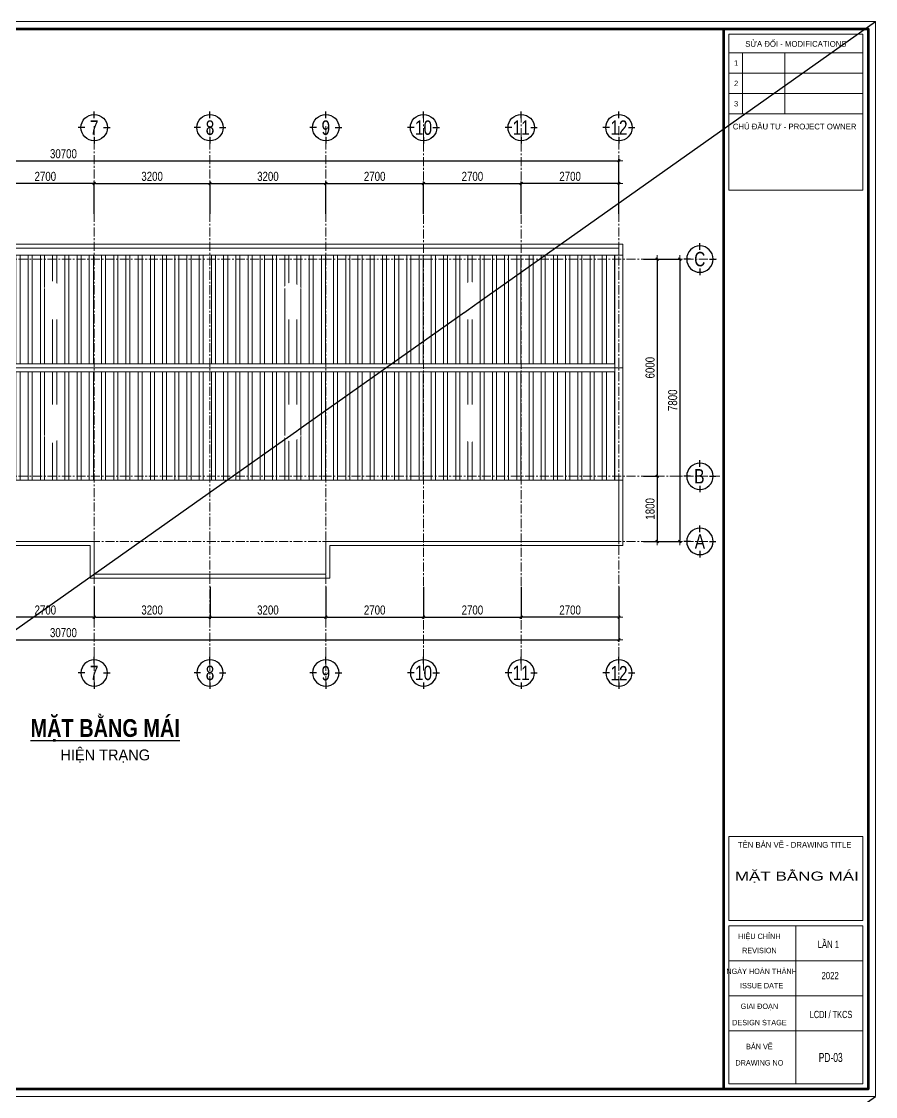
# Model space of a CAD drawing. Header units: millimetres. Extents: x 5243337 to 5938936, y 490824 to 785930.
# Drawn here: x 5322552 to 5346149, y 587548 to 617248 of the extents above; entities that cross this region are included whole.
import ezdxf
from ezdxf.enums import TextEntityAlignment as Align

# ---------------------------------------------------------------- set-up
doc = ezdxf.new("R2010")
doc.units = ezdxf.units.MM
doc.header["$MEASUREMENT"] = 0
doc.header["$PDMODE"] = 32
doc.linetypes.add('CENTER', pattern=[2, 1.25, -0.25, 0.25, -0.25])
doc.layers.get('0').update_dxf_attribs({"lineweight": 0})
doc.layers.get('Defpoints').update_dxf_attribs({"lineweight": 0})
for name, color, linetype, lineweight in [('08. Net Text', 3, 'Continuous', 13), ('dim', 144, 'Continuous', 13), ('hatch1', 136, 'Continuous', 9), ('Khungten_LCDI', 7, 'Continuous', 25), ('LC Dim', 8, 'Continuous', 18), ('LC Hatch', 252, 'Continuous', 9), ('LC ISO', 153, 'Continuous', 13), ('LC Net thay', 7, 'Continuous', 25), ('LC Text1', 3, 'Continuous', 20), ('LC Text2', 7, 'Continuous', 25), ('thay1', 63, 'Continuous', 18), ('truc', 76, 'CENTER', 9)]:
    doc.layers.add(name, color=color, linetype=linetype, lineweight=lineweight)
doc.layers.add('KCS_Plotter', color=11, linetype='Continuous', plot=False)
doc.styles.add('EG 1', font='VHAVANB.TTF')
doc.styles.add('HOATBIF', font='hoatbif.shx', dxfattribs={"width": 0.8})
doc.styles.add('Khungten', font='VHAVAN.TTF', dxfattribs={"width": 0.9, "height": 5000})
doc.styles.add('LC 1', font='VHAVANB.TTF')
doc.styles.add('LC3', font='VHARIALB.TTF', dxfattribs={"width": 0.8})
doc.styles.add('Tahoma', font='tahoma.ttf')
doc.styles.add('Text Khung Ten', font='VHAVAN.TTF')
doc.styles.add('Title', font='VHBLACK.TTF')
doc.dimstyles.new('1-100', dxfattribs={"dimscale": 100, "dimtxt": 2.5, "dimasz": 0.35, "dimexe": 0.5, "dimexo": 0, "dimgap": 0.8, "dimtad": 1, "dimdec": 0, "dimzin": 0, "dimdsep": 46, "dimtxsty": 'HOATBIF', "dimblk1": 'DOT', "dimblk2": 'DOT', "dimsah": 1, "dimcen": -1, "dimdle": 1, "dimclrd": 256, "dimclre": 256, "dimclrt": 4, "dimadec": 3, "dimazin": 2, "dimtfac": 0.333333, "dimtdec": 0, "dimtix": 1, "dimtmove": 2, "dimatfit": 3, "dimldrblk": 'DOT', "dimfxl": 1, "dimtvp": 0.833333, "dimtolj": 1, "dimtzin": 0, "dimarcsym": 0})
pattern_1 = [(90, (-197412.5, 46545.37), (-337.5, 0), []), (90, (-197300, 46657.87), (-337.5, 0), [])]

# ---------------------------------------------------------------- blocks, each defined once
blk = doc.blocks.new('TIEUDE1')
at = {"layer": 'LC Text2', "color": 7, "style": 'LC 1'}
blk.add_attdef('TIªU§Ò', text='', height=5, dxfattribs=at).set_placement((0, 0), align=Align.BOTTOM_CENTER)
blk.add_attdef('TL', text='', height=3, dxfattribs=at).set_placement((0, -2), align=Align.TOP_CENTER)
blk = doc.blocks.new('DOT')
at = {"layer": 'dim'}
for p, q in [((-3, 0), (3, 0)), ((-1, -1), (1, 1))]:
    blk.add_line(p, q, dxfattribs=at)
blk.add_lwpolyline([(0.5, 1), (-1, -0.5), (-0.5, -1), (1, 0.5)], close=True, dxfattribs=at)
blk = doc.blocks.new('*D162')
at = {"layer": 'Defpoints', "color": 0, "ltscale": 500, "transparency": 16777216}
for p in [(5327761, 612773), (5324561, 611937), (5327761, 611937)]:
    blk.add_point(p, dxfattribs=at)
at = {"layer": 'LC Dim', "lineweight": -2, "ltscale": 500, "transparency": 16777216}
for p, q in [((5324561, 611937), (5324561, 612823)), ((5324596, 612773), (5327726, 612773)), ((5327761, 611937), (5327761, 612823))]:
    blk.add_line(p, q, dxfattribs=at)
at = {"layer": 'LC Dim', "lineweight": -2, "ltscale": 500, "transparency": 16777216, "xscale": 35, "yscale": 35, "zscale": 35, "rotation": 180}
blk.add_blockref('DOT', (5324561, 612773), dxfattribs=at)
at = {"layer": 'LC Dim', "lineweight": -2, "ltscale": 500, "transparency": 16777216, "xscale": 35, "yscale": 35, "zscale": 35}
blk.add_blockref('DOT', (5327761, 612773), dxfattribs=at)
at = {"layer": 'LC Dim', "color": 4, "ltscale": 500, "transparency": 16777216, "insert": (5326161, 612968), "char_height": 250, "attachment_point": 5, "style": 'HOATBIF'}
blk.add_mtext('\\A1;3200', dxfattribs=at)
blk = doc.blocks.new('_Dot')
at = {"color": 0, "linetype": 'ByBlock', "lineweight": -2}
blk.add_line((-0.5, 0), (-1, 0), dxfattribs=at)
at = {"color": 0, "linetype": 'ByBlock', "const_width": 0.5}
blk.add_lwpolyline([(-0.25, 0, 1), (0.25, 0, 1)], format="xyb", close=True, dxfattribs=at)
blk = doc.blocks.new('*D163')
at = {"layer": 'Defpoints', "color": 0, "ltscale": 500, "transparency": 16777216}
for p in [(5330961, 612773), (5327761, 611937), (5330961, 611937)]:
    blk.add_point(p, dxfattribs=at)
at = {"layer": 'LC Dim', "lineweight": -2, "ltscale": 500, "transparency": 16777216}
for p, q in [((5327761, 611937), (5327761, 612823)), ((5327796, 612773), (5330926, 612773)), ((5330961, 611937), (5330961, 612823))]:
    blk.add_line(p, q, dxfattribs=at)
at = {"layer": 'LC Dim', "lineweight": -2, "ltscale": 500, "transparency": 16777216, "xscale": 35, "yscale": 35, "zscale": 35, "rotation": 180}
blk.add_blockref('DOT', (5327761, 612773), dxfattribs=at)
at = {"layer": 'LC Dim', "lineweight": -2, "ltscale": 500, "transparency": 16777216, "xscale": 35, "yscale": 35, "zscale": 35}
blk.add_blockref('DOT', (5330961, 612773), dxfattribs=at)
at = {"layer": 'LC Dim', "color": 4, "ltscale": 500, "transparency": 16777216, "insert": (5329361, 612968), "char_height": 250, "attachment_point": 5, "style": 'HOATBIF'}
blk.add_mtext('\\A1;3200', dxfattribs=at)
blk = doc.blocks.new('*D166')
at = {"layer": 'Defpoints', "color": 0, "ltscale": 500, "transparency": 16777216}
for p in [(5321861, 612773), (5321861, 611937), (5324561, 611937)]:
    blk.add_point(p, dxfattribs=at)
at = {"layer": 'LC Dim', "lineweight": -2, "ltscale": 500, "transparency": 16777216}
for p, q in [((5321861, 611937), (5321861, 612823)), ((5324526, 612773), (5321896, 612773)), ((5324561, 611937), (5324561, 612823))]:
    blk.add_line(p, q, dxfattribs=at)
at = {"layer": 'LC Dim', "lineweight": -2, "ltscale": 500, "transparency": 16777216, "xscale": 35, "yscale": 35, "zscale": 35, "rotation": 180}
blk.add_blockref('DOT', (5321861, 612773), dxfattribs=at)
at = {"layer": 'LC Dim', "lineweight": -2, "ltscale": 500, "transparency": 16777216, "xscale": 35, "yscale": 35, "zscale": 35}
blk.add_blockref('DOT', (5324561, 612773), dxfattribs=at)
at = {"layer": 'LC Dim', "color": 4, "ltscale": 500, "transparency": 16777216, "insert": (5323211, 612968), "char_height": 250, "attachment_point": 5, "style": 'HOATBIF'}
blk.add_mtext('\\A1;2700', dxfattribs=at)
blk = doc.blocks.new('*D168')
at = {"layer": 'Defpoints', "color": 0, "ltscale": 500, "transparency": 16777216}
for p in [(5333661, 612773), (5330961, 611937), (5333661, 611937)]:
    blk.add_point(p, dxfattribs=at)
at = {"layer": 'LC Dim', "lineweight": -2, "ltscale": 500, "transparency": 16777216}
for p, q in [((5330961, 611937), (5330961, 612823)), ((5330996, 612773), (5333626, 612773)), ((5333661, 611937), (5333661, 612823))]:
    blk.add_line(p, q, dxfattribs=at)
at = {"layer": 'LC Dim', "lineweight": -2, "ltscale": 500, "transparency": 16777216, "xscale": 35, "yscale": 35, "zscale": 35, "rotation": 180}
blk.add_blockref('DOT', (5330961, 612773), dxfattribs=at)
at = {"layer": 'LC Dim', "lineweight": -2, "ltscale": 500, "transparency": 16777216, "xscale": 35, "yscale": 35, "zscale": 35}
blk.add_blockref('DOT', (5333661, 612773), dxfattribs=at)
at = {"layer": 'LC Dim', "color": 4, "ltscale": 500, "transparency": 16777216, "insert": (5332311, 612968), "char_height": 250, "attachment_point": 5, "style": 'HOATBIF'}
blk.add_mtext('\\A1;2700', dxfattribs=at)
blk = doc.blocks.new('*D169')
at = {"layer": 'Defpoints', "color": 0, "ltscale": 500, "transparency": 16777216}
for p in [(5336361, 612773), (5336361, 611937), (5339061, 611937)]:
    blk.add_point(p, dxfattribs=at)
at = {"layer": 'LC Dim', "lineweight": -2, "ltscale": 500, "transparency": 16777216}
for p, q in [((5336361, 611937), (5336361, 612823)), ((5339026, 612773), (5336396, 612773)), ((5339061, 611937), (5339061, 612823))]:
    blk.add_line(p, q, dxfattribs=at)
at = {"layer": 'LC Dim', "lineweight": -2, "ltscale": 500, "transparency": 16777216, "xscale": 35, "yscale": 35, "zscale": 35, "rotation": 180}
blk.add_blockref('DOT', (5336361, 612773), dxfattribs=at)
at = {"layer": 'LC Dim', "lineweight": -2, "ltscale": 500, "transparency": 16777216, "xscale": 35, "yscale": 35, "zscale": 35}
blk.add_blockref('DOT', (5339061, 612773), dxfattribs=at)
at = {"layer": 'LC Dim', "color": 4, "ltscale": 500, "transparency": 16777216, "insert": (5337711, 612968), "char_height": 250, "attachment_point": 5, "style": 'HOATBIF'}
blk.add_mtext('\\A1;2700', dxfattribs=at)
blk = doc.blocks.new('*D170')
at = {"layer": 'Defpoints', "color": 0, "ltscale": 500, "transparency": 16777216}
for p in [(5336361, 612773), (5333661, 611937), (5336361, 611937)]:
    blk.add_point(p, dxfattribs=at)
at = {"layer": 'LC Dim', "lineweight": -2, "ltscale": 500, "transparency": 16777216}
for p, q in [((5333661, 611937), (5333661, 612823)), ((5333696, 612773), (5336326, 612773)), ((5336361, 611937), (5336361, 612823))]:
    blk.add_line(p, q, dxfattribs=at)
at = {"layer": 'LC Dim', "lineweight": -2, "ltscale": 500, "transparency": 16777216, "xscale": 35, "yscale": 35, "zscale": 35, "rotation": 180}
blk.add_blockref('DOT', (5333661, 612773), dxfattribs=at)
at = {"layer": 'LC Dim', "lineweight": -2, "ltscale": 500, "transparency": 16777216, "xscale": 35, "yscale": 35, "zscale": 35}
blk.add_blockref('DOT', (5336361, 612773), dxfattribs=at)
at = {"layer": 'LC Dim', "color": 4, "ltscale": 500, "transparency": 16777216, "insert": (5335011, 612968), "char_height": 250, "attachment_point": 5, "style": 'HOATBIF'}
blk.add_mtext('\\A1;2700', dxfattribs=at)
blk = doc.blocks.new('KyHieu TrucDinhVi')
at = {"color": 7, "lineweight": 30}
for p, q in [((0, 2.36), (0, 4)), ((-2.36, 0), (-4, 0)), ((2.36, 0), (4, 0)), ((0, -2.36), (0, -4))]:
    blk.add_line(p, q, dxfattribs=at)
blk.add_circle((0, 0), 3.3, dxfattribs=at)
at = {"ltscale": 20, "style": 'Tahoma'}
blk.add_attdef('AA', text='', height=3, dxfattribs=at).set_placement((0, 0), align=Align.MIDDLE_CENTER)
blk = doc.blocks.new('*D173')
at = {"layer": 'Defpoints', "color": 0, "ltscale": 500, "transparency": 16777216}
for p in [(5339061, 613398), (5308361, 611937), (5339061, 611937)]:
    blk.add_point(p, dxfattribs=at)
at = {"layer": 'LC Dim', "lineweight": -2, "ltscale": 500, "transparency": 16777216}
for p, q in [((5308361, 611937), (5308361, 613448)), ((5308396, 613398), (5339026, 613398)), ((5339061, 611937), (5339061, 613448))]:
    blk.add_line(p, q, dxfattribs=at)
at = {"layer": 'LC Dim', "lineweight": -2, "ltscale": 500, "transparency": 16777216, "xscale": 35, "yscale": 35, "zscale": 35, "rotation": 180}
blk.add_blockref('DOT', (5308361, 613398), dxfattribs=at)
at = {"layer": 'LC Dim', "lineweight": -2, "ltscale": 500, "transparency": 16777216, "xscale": 35, "yscale": 35, "zscale": 35}
blk.add_blockref('DOT', (5339061, 613398), dxfattribs=at)
at = {"layer": 'LC Dim', "color": 4, "ltscale": 500, "transparency": 16777216, "insert": (5323711, 613593), "char_height": 250, "attachment_point": 5, "style": 'HOATBIF'}
blk.add_mtext('\\A1;30700', dxfattribs=at)
blk = doc.blocks.new('*D175')
at = {"layer": 'Defpoints', "color": 0, "ltscale": 500, "transparency": 16777216}
for p in [(5339738, 610683), (5339738, 604683), (5340116, 604683)]:
    blk.add_point(p, dxfattribs=at)
at = {"layer": 'LC Dim', "lineweight": -2, "ltscale": 500, "transparency": 16777216}
for p, q in [((5339738, 610683), (5340166, 610683)), ((5340116, 610648), (5340116, 604718)), ((5339738, 604683), (5340166, 604683))]:
    blk.add_line(p, q, dxfattribs=at)
at = {"layer": 'LC Dim', "lineweight": -2, "ltscale": 500, "transparency": 16777216, "xscale": 35, "yscale": 35, "zscale": 35}
for p, rotation in [((5340116, 610683), 90), ((5340116, 604683), 270)]:
    blk.add_blockref('DOT', p, dxfattribs=dict(at, rotation=rotation))
at = {"layer": 'LC Dim', "color": 4, "ltscale": 500, "transparency": 16777216, "insert": (5339921, 607683), "char_height": 250, "attachment_point": 5, "rotation": 90, "style": 'HOATBIF'}
blk.add_mtext('\\A1;6000', dxfattribs=at)
blk = doc.blocks.new('*D176')
at = {"layer": 'Defpoints', "color": 0, "transparency": 16777216}
for p in [(5339738, 604683), (5339738, 602883), (5340116, 602883)]:
    blk.add_point(p, dxfattribs=at)
at = {"layer": 'LC Dim', "lineweight": -2, "transparency": 16777216}
for p, q in [((5339738, 604683), (5340166, 604683)), ((5340116, 604648), (5340116, 602918)), ((5339738, 602883), (5340166, 602883))]:
    blk.add_line(p, q, dxfattribs=at)
at = {"layer": 'LC Dim', "lineweight": -2, "transparency": 16777216, "xscale": 35, "yscale": 35, "zscale": 35}
for p, rotation in [((5340116, 604683), 90), ((5340116, 602883), 270)]:
    blk.add_blockref('DOT', p, dxfattribs=dict(at, rotation=rotation))
at = {"layer": 'LC Dim', "color": 4, "transparency": 16777216, "insert": (5339921, 603783), "char_height": 250, "attachment_point": 5, "rotation": 90, "style": 'HOATBIF'}
blk.add_mtext('\\A1;1800', dxfattribs=at)
blk = doc.blocks.new('*D177')
at = {"layer": 'Defpoints', "color": 0, "ltscale": 500, "transparency": 16777216}
for p in [(5339738, 610683), (5339738, 602883), (5340741, 602883)]:
    blk.add_point(p, dxfattribs=at)
at = {"layer": 'LC Dim', "lineweight": -2, "ltscale": 500, "transparency": 16777216}
for p, q in [((5339738, 610683), (5340791, 610683)), ((5340741, 610648), (5340741, 602918)), ((5339738, 602883), (5340791, 602883))]:
    blk.add_line(p, q, dxfattribs=at)
at = {"layer": 'LC Dim', "lineweight": -2, "ltscale": 500, "transparency": 16777216, "xscale": 35, "yscale": 35, "zscale": 35}
for p, rotation in [((5340741, 610683), 90), ((5340741, 602883), 270)]:
    blk.add_blockref('DOT', p, dxfattribs=dict(at, rotation=rotation))
at = {"layer": 'LC Dim', "color": 4, "ltscale": 500, "transparency": 16777216, "insert": (5340546, 606783), "char_height": 250, "attachment_point": 5, "rotation": 90, "style": 'HOATBIF'}
blk.add_mtext('\\A1;7800', dxfattribs=at)
blk = doc.blocks.new('*D190')
at = {"layer": 'Defpoints', "color": 0, "ltscale": 500, "transparency": 16777216}
for p in [(5324561, 601628), (5327761, 601628), (5327761, 600792)]:
    blk.add_point(p, dxfattribs=at)
at = {"layer": 'LC Dim', "lineweight": -2, "ltscale": 500, "transparency": 16777216}
for p, q in [((5324561, 601628), (5324561, 600742)), ((5327761, 601628), (5327761, 600742)), ((5324596, 600792), (5327726, 600792))]:
    blk.add_line(p, q, dxfattribs=at)
at = {"layer": 'LC Dim', "lineweight": -2, "ltscale": 500, "transparency": 16777216, "xscale": 35, "yscale": 35, "zscale": 35, "rotation": 180}
blk.add_blockref('DOT', (5324561, 600792), dxfattribs=at)
at = {"layer": 'LC Dim', "lineweight": -2, "ltscale": 500, "transparency": 16777216, "xscale": 35, "yscale": 35, "zscale": 35}
blk.add_blockref('DOT', (5327761, 600792), dxfattribs=at)
at = {"layer": 'LC Dim', "color": 4, "ltscale": 500, "transparency": 16777216, "insert": (5326161, 600987), "char_height": 250, "attachment_point": 5, "style": 'HOATBIF'}
blk.add_mtext('\\A1;3200', dxfattribs=at)
blk = doc.blocks.new('*D191')
at = {"layer": 'Defpoints', "color": 0, "ltscale": 500, "transparency": 16777216}
for p in [(5327761, 601628), (5330961, 601628), (5330961, 600792)]:
    blk.add_point(p, dxfattribs=at)
at = {"layer": 'LC Dim', "lineweight": -2, "ltscale": 500, "transparency": 16777216}
for p, q in [((5327761, 601628), (5327761, 600742)), ((5330961, 601628), (5330961, 600742)), ((5327796, 600792), (5330926, 600792))]:
    blk.add_line(p, q, dxfattribs=at)
at = {"layer": 'LC Dim', "lineweight": -2, "ltscale": 500, "transparency": 16777216, "xscale": 35, "yscale": 35, "zscale": 35, "rotation": 180}
blk.add_blockref('DOT', (5327761, 600792), dxfattribs=at)
at = {"layer": 'LC Dim', "lineweight": -2, "ltscale": 500, "transparency": 16777216, "xscale": 35, "yscale": 35, "zscale": 35}
blk.add_blockref('DOT', (5330961, 600792), dxfattribs=at)
at = {"layer": 'LC Dim', "color": 4, "ltscale": 500, "transparency": 16777216, "insert": (5329361, 600987), "char_height": 250, "attachment_point": 5, "style": 'HOATBIF'}
blk.add_mtext('\\A1;3200', dxfattribs=at)
blk = doc.blocks.new('*D194')
at = {"layer": 'Defpoints', "color": 0, "ltscale": 500, "transparency": 16777216}
for p in [(5321861, 601628), (5324561, 601628), (5321861, 600792)]:
    blk.add_point(p, dxfattribs=at)
at = {"layer": 'LC Dim', "lineweight": -2, "ltscale": 500, "transparency": 16777216}
for p, q in [((5321861, 601628), (5321861, 600742)), ((5324561, 601628), (5324561, 600742)), ((5324526, 600792), (5321896, 600792))]:
    blk.add_line(p, q, dxfattribs=at)
at = {"layer": 'LC Dim', "lineweight": -2, "ltscale": 500, "transparency": 16777216, "xscale": 35, "yscale": 35, "zscale": 35, "rotation": 180}
blk.add_blockref('DOT', (5321861, 600792), dxfattribs=at)
at = {"layer": 'LC Dim', "lineweight": -2, "ltscale": 500, "transparency": 16777216, "xscale": 35, "yscale": 35, "zscale": 35}
blk.add_blockref('DOT', (5324561, 600792), dxfattribs=at)
at = {"layer": 'LC Dim', "color": 4, "ltscale": 500, "transparency": 16777216, "insert": (5323211, 600987), "char_height": 250, "attachment_point": 5, "style": 'HOATBIF'}
blk.add_mtext('\\A1;2700', dxfattribs=at)
blk = doc.blocks.new('*D196')
at = {"layer": 'Defpoints', "color": 0, "ltscale": 500, "transparency": 16777216}
for p in [(5330961, 601628), (5333661, 601628), (5333661, 600792)]:
    blk.add_point(p, dxfattribs=at)
at = {"layer": 'LC Dim', "lineweight": -2, "ltscale": 500, "transparency": 16777216}
for p, q in [((5330961, 601628), (5330961, 600742)), ((5333661, 601628), (5333661, 600742)), ((5330996, 600792), (5333626, 600792))]:
    blk.add_line(p, q, dxfattribs=at)
at = {"layer": 'LC Dim', "lineweight": -2, "ltscale": 500, "transparency": 16777216, "xscale": 35, "yscale": 35, "zscale": 35, "rotation": 180}
blk.add_blockref('DOT', (5330961, 600792), dxfattribs=at)
at = {"layer": 'LC Dim', "lineweight": -2, "ltscale": 500, "transparency": 16777216, "xscale": 35, "yscale": 35, "zscale": 35}
blk.add_blockref('DOT', (5333661, 600792), dxfattribs=at)
at = {"layer": 'LC Dim', "color": 4, "ltscale": 500, "transparency": 16777216, "insert": (5332311, 600987), "char_height": 250, "attachment_point": 5, "style": 'HOATBIF'}
blk.add_mtext('\\A1;2700', dxfattribs=at)
blk = doc.blocks.new('*D197')
at = {"layer": 'Defpoints', "color": 0, "ltscale": 500, "transparency": 16777216}
for p in [(5336361, 601628), (5339061, 601628), (5336361, 600792)]:
    blk.add_point(p, dxfattribs=at)
at = {"layer": 'LC Dim', "lineweight": -2, "ltscale": 500, "transparency": 16777216}
for p, q in [((5336361, 601628), (5336361, 600742)), ((5339061, 601628), (5339061, 600742)), ((5339026, 600792), (5336396, 600792))]:
    blk.add_line(p, q, dxfattribs=at)
at = {"layer": 'LC Dim', "lineweight": -2, "ltscale": 500, "transparency": 16777216, "xscale": 35, "yscale": 35, "zscale": 35, "rotation": 180}
blk.add_blockref('DOT', (5336361, 600792), dxfattribs=at)
at = {"layer": 'LC Dim', "lineweight": -2, "ltscale": 500, "transparency": 16777216, "xscale": 35, "yscale": 35, "zscale": 35}
blk.add_blockref('DOT', (5339061, 600792), dxfattribs=at)
at = {"layer": 'LC Dim', "color": 4, "ltscale": 500, "transparency": 16777216, "insert": (5337711, 600987), "char_height": 250, "attachment_point": 5, "style": 'HOATBIF'}
blk.add_mtext('\\A1;2700', dxfattribs=at)
blk = doc.blocks.new('*D198')
at = {"layer": 'Defpoints', "color": 0, "ltscale": 500, "transparency": 16777216}
for p in [(5333661, 601628), (5336361, 601628), (5336361, 600792)]:
    blk.add_point(p, dxfattribs=at)
at = {"layer": 'LC Dim', "lineweight": -2, "ltscale": 500, "transparency": 16777216}
for p, q in [((5333661, 601628), (5333661, 600742)), ((5336361, 601628), (5336361, 600742)), ((5333696, 600792), (5336326, 600792))]:
    blk.add_line(p, q, dxfattribs=at)
at = {"layer": 'LC Dim', "lineweight": -2, "ltscale": 500, "transparency": 16777216, "xscale": 35, "yscale": 35, "zscale": 35, "rotation": 180}
blk.add_blockref('DOT', (5333661, 600792), dxfattribs=at)
at = {"layer": 'LC Dim', "lineweight": -2, "ltscale": 500, "transparency": 16777216, "xscale": 35, "yscale": 35, "zscale": 35}
blk.add_blockref('DOT', (5336361, 600792), dxfattribs=at)
at = {"layer": 'LC Dim', "color": 4, "ltscale": 500, "transparency": 16777216, "insert": (5335011, 600987), "char_height": 250, "attachment_point": 5, "style": 'HOATBIF'}
blk.add_mtext('\\A1;2700', dxfattribs=at)
blk = doc.blocks.new('*D199')
at = {"layer": 'Defpoints', "color": 0, "ltscale": 500, "transparency": 16777216}
for p in [(5308361, 601628), (5339061, 601628), (5339061, 600167)]:
    blk.add_point(p, dxfattribs=at)
at = {"layer": 'LC Dim', "lineweight": -2, "ltscale": 500, "transparency": 16777216}
for p, q in [((5308361, 601628), (5308361, 600117)), ((5339061, 601628), (5339061, 600117)), ((5308396, 600167), (5339026, 600167))]:
    blk.add_line(p, q, dxfattribs=at)
at = {"layer": 'LC Dim', "lineweight": -2, "ltscale": 500, "transparency": 16777216, "xscale": 35, "yscale": 35, "zscale": 35, "rotation": 180}
blk.add_blockref('DOT', (5308361, 600167), dxfattribs=at)
at = {"layer": 'LC Dim', "lineweight": -2, "ltscale": 500, "transparency": 16777216, "xscale": 35, "yscale": 35, "zscale": 35}
blk.add_blockref('DOT', (5339061, 600167), dxfattribs=at)
at = {"layer": 'LC Dim', "color": 4, "ltscale": 500, "transparency": 16777216, "insert": (5323711, 600362), "char_height": 250, "attachment_point": 5, "style": 'HOATBIF'}
blk.add_mtext('\\A1;30700', dxfattribs=at)
blk = doc.blocks.new('lcdi fix1')
at = {"layer": 'Defpoints', "lineweight": 0}
blk.add_lwpolyline([(-1200, -14850), (-1200, 14850), (40800, 14850), (40800, -14850)], close=True, dxfattribs=at)
at = {"layer": 'Khungten_LCDI', "color": 5, "lineweight": 60}
blk.add_line((36600, 14650), (36600, -14650), dxfattribs=at)
at = {"layer": 'Khungten_LCDI', "color": 5, "lineweight": 25}
blk.add_line((40600, -14650), (40600, 14650), dxfattribs=at)
at = {"layer": 'Khungten_LCDI', "color": 9, "lineweight": 15}
for p, q in [((36750, 13981), (40450, 13981)), ((37123, 13981), (37123, 12297)), ((38293, 13981), (38293, 12297)), ((36750, 13420), (40450, 13420)), ((36750, 12858), (40450, 12858)), ((36750, 12297), (40450, 12297)), ((38600, -10133), (38600, -14500)), ((40450, -11100), (36750, -11100)), ((40450, -12067), (36750, -12067)), ((40450, -13033), (36750, -13033))]:
    blk.add_line(p, q, dxfattribs=at)
at = {"layer": 'Khungten_LCDI', "color": 5, "lineweight": 60}
blk.add_lwpolyline([(0, -14650), (0, 14650), (40600, 14650), (40600, -14650)], close=True, dxfattribs=at)
at = {"layer": 'Khungten_LCDI', "color": 9, "lineweight": 15}
for points in [[(36750, 10190), (40450, 10190), (40450, 14500), (36750, 14500)], [(36750, -9983), (40450, -9983), (40450, -7667), (36750, -7667)], [(36750, -14500), (40450, -14500), (40450, -10133), (36750, -10133)]]:
    blk.add_lwpolyline(points, close=True, dxfattribs=at)
at = {"color": 7, "style": 'Khungten'}
for s, p in [('söa ®æi - modifications', (38600, 14151)), ('chñ ®Çu t\xad - project owner', (38566, 11868)), ('tªn b¶n vÏ - drawing title', (38566, -7977))]:
    blk.add_text(s, height=160, dxfattribs=at).set_placement(p, align=Align.CENTER)
at = {"color": 7}
for s, height, style, width, p in [('hiÖu chØnh', 150, 'Khungten', 0.8, (37592, -10499)), ('revision', 150, 'Khungten', 0.8, (37592, -10891)), ('ngµy hoµn thµnh', 150, 'Khungten', 0.8, (37654, -11466)), ('issue date', 150, 'Khungten', 0.8, (37654, -11862)), ('giai ®o¹n', 150, 'Khungten', 0.8, (37592, -12433)), ('lcdi / tkCS', 200, 'Title', 0.7, (39571, -12684)), ('design stage', 150, 'Khungten', 0.8, (37592, -12883)), ('b¶n vÏ', 150, 'Khungten', 0.8, (37592, -13544)), ('drawing nO', 150, 'Khungten', 0.8, (37592, -13994))]:
    blk.add_text(s, height=height, dxfattribs=dict(at, style=style, width=width)).set_placement(p, align=Align.CENTER)
at = {"color": 7, "style": 'Khungten', "width": 0.8}
for tag, p in [('REVISION', (39499, -10746)), ('NGAYHT', (39546, -11609))]:
    blk.add_attdef(tag, text='', height=200, dxfattribs=at).set_placement(p, align=Align.CENTER)
at = {"layer": '08. Net Text', "color": 7, "style": 'Text Khung Ten'}
blk.add_text('1', height=150, dxfattribs=at).set_placement((36892, 13627))
at = {"layer": '08. Net Text', "color": 7, "ltscale": 2, "style": 'Text Khung Ten'}
for s, p in [('2', (36892, 13065)), ('3', (36892, 12504))]:
    blk.add_text(s, height=150, dxfattribs=at).set_placement(p)
at = {"layer": 'LC Text1', "style": 'Title', "width": 1.485915}
for tag, p, p2 in [('TENBANVE1', (36913, -8886), (40339, -8886)), ('TENBANVE2', (36913, -9562), (40339, -9562))]:
    blk.add_attdef(tag, text='', height=250, dxfattribs=at).set_placement(p, p2, align=Align.FIT)
at = {"layer": 'LC Text1', "style": 'Title', "width": 0.7}
blk.add_attdef('SOBANVE', text='', height=250, dxfattribs=at).set_placement((39562, -13896), align=Align.CENTER)

msp = doc.modelspace()

# ---------------------------------------------------------------- hatches: boundary and pattern name
at = {"layer": 'hatch1'}
h = msp.add_hatch(dxfattribs=at)
h.set_pattern_fill('ANSI32', color=256, scale=900, angle=45)
h.set_pattern_definition(pattern_1)
h.paths.add_polyline_path([(5338950.9, 607792.9), (5338950.9, 610792.9), (5308470.9, 610792.9), (5308470.9, 607792.9)])
h = msp.add_hatch(dxfattribs=at)
h.set_pattern_fill('ANSI32', color=256, scale=900, angle=45)
h.set_pattern_definition(pattern_1)
h.paths.add_polyline_path([(5338950.9, 604572.9), (5338950.9, 607572.9), (5308470.9, 607572.9), (5308470.9, 604572.9)])

# ---------------------------------------------------------------- linework, layer by layer
for p, q in [((5338950.9, 610792.9), (5338950.9, 604572.9)), ((5338950.9, 607792.9), (5308470.9, 607792.9)), ((5338950.9, 607572.9), (5308470.9, 607572.9))]:
    msp.add_line(p, q, dxfattribs=at)
at = {"layer": 'KCS_Plotter'}
msp.add_line((5304149.2, 557847.8), (5346149.2, 587547.8), dxfattribs=at)
at = {"layer": 'thay1'}
msp.add_line((5339170.9, 607682.9), (5308250.9, 607682.9), dxfattribs=at)
for points in [[(5324450.9, 602772.9), (5308250.9, 602772.9), (5308250.9, 611092.9), (5339170.9, 611092.9), (5339170.9, 602772.9), (5331070.9, 602772.9)], [(5308360.9, 610792.9), (5308360.9, 610982.9), (5339060.9, 610982.9), (5339060.9, 610792.9)], [(5324560.9, 602882.9), (5308360.9, 602882.9), (5308360.9, 604572.9)], [(5339060.9, 604572.9), (5339060.9, 602882.9), (5330960.9, 602882.9)], [(5324450.9, 602772.9), (5324450.9, 601872.9), (5331070.9, 601872.9), (5331070.9, 602772.9)], [(5324560.9, 602882.9), (5324560.9, 601982.9), (5330960.9, 601982.9), (5330960.9, 602882.9)]]:
    msp.add_lwpolyline(points, dxfattribs=at)
msp.add_lwpolyline([(5308250.9, 610792.9), (5339170.9, 610792.9), (5339170.9, 604572.9), (5308250.9, 604572.9)], close=True, dxfattribs=at)
at = {"layer": 'truc', "ltscale": 200}
for p, q in [((5333660.9, 614703.7), (5333660.9, 599320.2)), ((5336360.9, 614703.7), (5336360.9, 599320.2)), ((5324560.9, 614358.7), (5324560.9, 598975.2)), ((5324560.9, 614358.7), (5324560.9, 598975.2)), ((5327760.9, 614358.7), (5327760.9, 598975.2)), ((5330960.9, 614358.7), (5330960.9, 598975.2)), ((5339060.9, 614358.7), (5339060.9, 598975.2)), ((5305670.5, 610682.9), (5341753.5, 610682.9)), ((5305670.5, 604682.9), (5341845.5, 604682.9)), ((5305670.5, 602882.9), (5341718, 602882.9))]:
    msp.add_line(p, q, dxfattribs=at)

# ---------------------------------------------------------------- block references
at = {"layer": 'LC ISO'}
ref = msp.add_blockref('KyHieu TrucDinhVi', (5324560.9, 614315.9), dxfattribs=dict(at, xscale=110.459031681925, yscale=110.459031681925, zscale=110.459031681925))
ref.add_attrib('AA', '7', dxfattribs={"layer": '0', "ltscale": 20, "height": 397.7, "style": 'EG 1', "width": 0.8}).set_placement((5324560.9, 614315.9), align=Align.MIDDLE_CENTER)
ref = msp.add_blockref('KyHieu TrucDinhVi', (5327760.9, 614315.9), dxfattribs=dict(at, xscale=110.459031681925, yscale=110.459031681925, zscale=110.459031681925))
ref.add_attrib('AA', '8', dxfattribs={"layer": '0', "ltscale": 20, "height": 397.7, "style": 'EG 1', "width": 0.8}).set_placement((5327760.9, 614315.9), align=Align.MIDDLE_CENTER)
ref = msp.add_blockref('KyHieu TrucDinhVi', (5330960.9, 614315.9), dxfattribs=dict(at, xscale=110.459031681925, yscale=110.459031681925, zscale=110.459031681925))
ref.add_attrib('AA', '9', dxfattribs={"layer": '0', "ltscale": 20, "height": 397.7, "style": 'EG 1', "width": 0.8}).set_placement((5330960.9, 614315.9), align=Align.MIDDLE_CENTER)
ref = msp.add_blockref('KyHieu TrucDinhVi', (5333660.9, 614315.9), dxfattribs=dict(at, xscale=110.459031681925, yscale=110.459031681925, zscale=110.459031681925))
ref.add_attrib('AA', '10', dxfattribs={"layer": '0', "ltscale": 20, "height": 397.65, "style": 'EG 1', "width": 0.8}).set_placement((5333660.9, 614315.9), align=Align.MIDDLE_CENTER)
ref = msp.add_blockref('KyHieu TrucDinhVi', (5336360.9, 614315.9), dxfattribs=dict(at, xscale=110.459031681925, yscale=110.459031681925, zscale=110.459031681925))
ref.add_attrib('AA', '11', dxfattribs={"layer": '0', "ltscale": 20, "height": 397.65, "style": 'EG 1', "width": 0.8}).set_placement((5336360.9, 614315.9), align=Align.MIDDLE_CENTER)
ref = msp.add_blockref('KyHieu TrucDinhVi', (5339060.9, 614315.9), dxfattribs=dict(at, xscale=110.459031681925, yscale=110.459031681925, zscale=110.459031681925))
ref.add_attrib('AA', '12', dxfattribs={"layer": '0', "ltscale": 20, "height": 397.65, "style": 'EG 1', "width": 0.8}).set_placement((5339060.9, 614315.9), align=Align.MIDDLE_CENTER)
ref = msp.add_blockref('KyHieu TrucDinhVi', (5341297.6, 610682.9), dxfattribs=dict(at, xscale=-110.459031681925, yscale=110.459031681925, zscale=110.459031681925))
ref.add_attrib('AA', 'c', dxfattribs={"layer": '0', "ltscale": 20, "height": 397.7, "style": 'EG 1', "width": 0.8}).set_placement((5341293.4, 610682.9), align=Align.MIDDLE_CENTER)
ref = msp.add_blockref('KyHieu TrucDinhVi', (5341297.6, 604682.9), dxfattribs=dict(at, xscale=-110.459031681925, yscale=110.459031681925, zscale=110.459031681925))
ref.add_attrib('AA', 'b', dxfattribs={"layer": '0', "ltscale": 20, "height": 397.7, "style": 'EG 1', "width": 0.8}).set_placement((5341282.3, 604682.9), align=Align.MIDDLE_CENTER)
ref = msp.add_blockref('KyHieu TrucDinhVi', (5341297.6, 602882.9), dxfattribs=dict(at, xscale=-110.459031681925, yscale=110.459031681925, zscale=110.459031681925))
ref.add_attrib('AA', 'a', dxfattribs={"layer": '0', "ltscale": 20, "height": 397.7, "style": 'EG 1', "width": 0.8}).set_placement((5341297.8, 602882.9), align=Align.MIDDLE_CENTER)
ref = msp.add_blockref('KyHieu TrucDinhVi', (5324560.9, 599249.8), dxfattribs=dict(at, xscale=-110.459031681925, yscale=110.459031681925, zscale=110.459031681925, rotation=180))
ref.add_attrib('AA', '7', dxfattribs={"layer": '0', "ltscale": 20, "height": 397.7, "style": 'EG 1', "width": 0.8}).set_placement((5324560.9, 599249.8), align=Align.MIDDLE_CENTER)
ref = msp.add_blockref('KyHieu TrucDinhVi', (5327760.9, 599249.8), dxfattribs=dict(at, xscale=-110.459031681925, yscale=110.459031681925, zscale=110.459031681925, rotation=180))
ref.add_attrib('AA', '8', dxfattribs={"layer": '0', "ltscale": 20, "height": 397.7, "style": 'EG 1', "width": 0.8}).set_placement((5327760.9, 599251.9), align=Align.MIDDLE_CENTER)
ref = msp.add_blockref('KyHieu TrucDinhVi', (5330960.9, 599249.8), dxfattribs=dict(at, xscale=-110.459031681925, yscale=110.459031681925, zscale=110.459031681925, rotation=180))
ref.add_attrib('AA', '9', dxfattribs={"layer": '0', "ltscale": 20, "height": 397.7, "style": 'EG 1', "width": 0.8}).set_placement((5330960.9, 599242.2), align=Align.MIDDLE_CENTER)
ref = msp.add_blockref('KyHieu TrucDinhVi', (5333660.9, 599249.8), dxfattribs=dict(at, xscale=-110.459031681925, yscale=110.459031681925, zscale=110.459031681925, rotation=180))
ref.add_attrib('AA', '10', dxfattribs={"layer": '0', "ltscale": 20, "height": 397.65, "style": 'EG 1', "width": 0.8}).set_placement((5333660.9, 599251.9), align=Align.MIDDLE_CENTER)
ref = msp.add_blockref('KyHieu TrucDinhVi', (5336360.9, 599249.8), dxfattribs=dict(at, xscale=-110.459031681925, yscale=110.459031681925, zscale=110.459031681925, rotation=180))
ref.add_attrib('AA', '11', dxfattribs={"layer": '0', "ltscale": 20, "height": 397.65, "style": 'EG 1', "width": 0.8}).set_placement((5336360.9, 599249.8), align=Align.MIDDLE_CENTER)
ref = msp.add_blockref('KyHieu TrucDinhVi', (5339060.9, 599249.8), dxfattribs=dict(at, xscale=-110.459031681925, yscale=110.459031681925, zscale=110.459031681925, rotation=180))
ref.add_attrib('AA', '12', dxfattribs={"layer": '0', "ltscale": 20, "height": 397.65, "style": 'EG 1', "width": 0.8}).set_placement((5339060.9, 599242.2), align=Align.MIDDLE_CENTER)
at = {"layer": 'LC Text2'}
ref = msp.add_blockref('TIEUDE1', (5324865.5, 597334.5), dxfattribs=dict(at, xscale=100.0000000001933, yscale=100.0000000001933, zscale=100.0000000001933))
ref.add_attrib('TIªU§Ò', '%%UmÆt b»ng m¸i', dxfattribs={"color": 7, "height": 492.441, "style": 'LC3', "width": 0.8}).set_placement((5324865.5, 597334.5), align=Align.BOTTOM_CENTER)
ref.add_attrib('TL', 'hiÖn tr¹ng', dxfattribs={"color": 7, "height": 300, "style": 'LC 1'}).set_placement((5324865.5, 597134.5), align=Align.TOP_CENTER)

# ---------------------------------------------------------------- dimensions: what is measured, and where the dimension line sits
at = {"layer": 'LC Dim', "ltscale": 500}
for base, p1, p2, picture, middle in [((5339060.9, 613398.4), (5308360.9, 611937.4), (5339060.9, 611937.4), '*D173', (5323710.9, 613593.4)), ((5327760.9, 612773.4), (5324560.9, 611937.4), (5327760.9, 611937.4), '*D162', (5326160.9, 612968.4)), ((5330960.9, 612773.4), (5327760.9, 611937.4), (5330960.9, 611937.4), '*D163', (5329360.9, 612968.4)), ((5333660.9, 612773.4), (5330960.9, 611937.4), (5333660.9, 611937.4), '*D168', (5332310.9, 612968.4)), ((5336360.9, 612773.4), (5333660.9, 611937.4), (5336360.9, 611937.4), '*D170', (5335010.9, 612968.4)), ((5339060.9, 600167.4), (5308360.9, 601628.4), (5339060.9, 601628.4), '*D199', (5323710.9, 600362.4)), ((5327760.9, 600792.4), (5324560.9, 601628.4), (5327760.9, 601628.4), '*D190', (5326160.9, 600987.4)), ((5330960.9, 600792.4), (5327760.9, 601628.4), (5330960.9, 601628.4), '*D191', (5329360.9, 600987.4)), ((5333660.9, 600792.4), (5330960.9, 601628.4), (5333660.9, 601628.4), '*D196', (5332310.9, 600987.4)), ((5336360.9, 600792.4), (5333660.9, 601628.4), (5336360.9, 601628.4), '*D198', (5335010.9, 600987.4))]:
    dim = msp.add_linear_dim(base=base, p1=p1, p2=p2, dimstyle='1-100', override={"dimgap": 0.7, "dimfxl": 0.5, "dimarcsym": 1}, dxfattribs=at)
    dim.commit()
    dim.dimension.update_dxf_attribs({"geometry": picture, "text_midpoint": middle})
for base, p1, p2, angle, picture, middle in [((5321860.9, 612773.4), (5324560.9, 611937.4), (5321860.9, 611937.4), 180, '*D166', (5323210.9, 612968.4)), ((5336360.9, 612773.4), (5339060.9, 611937.4), (5336360.9, 611937.4), 180, '*D169', (5337710.9, 612968.4)), ((5340115.8, 604682.9), (5339737.5, 610682.9), (5339737.5, 604682.9), 90, '*D175', (5339920.8, 607682.9)), ((5340740.8, 602882.9), (5339737.5, 610682.9), (5339737.5, 602882.9), 90, '*D177', (5340545.8, 606782.9)), ((5321860.9, 600792.4), (5324560.9, 601628.4), (5321860.9, 601628.4), 180, '*D194', (5323210.9, 600987.4)), ((5336360.9, 600792.4), (5339060.9, 601628.4), (5336360.9, 601628.4), 180, '*D197', (5337710.9, 600987.4))]:
    dim = msp.add_linear_dim(base=base, p1=p1, p2=p2, angle=angle, dimstyle='1-100', override={"dimgap": 0.7, "dimfxl": 0.5, "dimarcsym": 1}, dxfattribs=at)
    dim.commit()
    dim.dimension.update_dxf_attribs({"geometry": picture, "text_midpoint": middle})
at = {"layer": 'LC Dim'}
dim = msp.add_linear_dim(base=(5340115.8, 602882.9), p1=(5339737.5, 604682.9), p2=(5339737.5, 602882.9), angle=90, dimstyle='1-100', override={"dimgap": 0.7, "dimfxl": 0.5, "dimarcsym": 1}, dxfattribs=at)
dim.commit()
dim.dimension.update_dxf_attribs({"geometry": '*D176', "text_midpoint": (5339920.8, 603782.9)})

# ---------------------------------------------------------------- next in the draw order: wipeouts: each hides what was drawn before it
at = {"ltscale": 500}
for points in [[(5323262.1, 609023.9), (5323602.9, 609023.9), (5323602.9, 609874), (5323701.2, 609874), (5323432.5, 610085.9), (5323163.8, 609874), (5323262.1, 609874)], [(5329853.1, 609023.9), (5330193.9, 609023.9), (5330193.9, 609874), (5330292.2, 609874), (5330023.5, 610085.9), (5329754.8, 609874), (5329853.1, 609874)], [(5334781.6, 609023.9), (5335122.4, 609023.9), (5335122.4, 609874), (5335220.7, 609874), (5334952, 610085.9), (5334683.3, 609874), (5334781.6, 609874)], [(5323262.1, 606657.9), (5323602.9, 606657.9), (5323602.9, 605807.7), (5323701.2, 605807.7), (5323432.5, 605595.8), (5323163.8, 605807.7), (5323262.1, 605807.7)], [(5329853.1, 606657.9), (5330193.9, 606657.9), (5330193.9, 605807.7), (5330292.2, 605807.7), (5330023.5, 605595.8), (5329754.8, 605807.7), (5329853.1, 605807.7)], [(5334781.6, 606657.9), (5335122.4, 606657.9), (5335122.4, 605807.7), (5335220.7, 605807.7), (5334952, 605595.8), (5334683.3, 605807.7), (5334781.6, 605807.7)]]:
    msp.add_wipeout(points, dxfattribs=at).dxf.layer = 'LC Hatch'

# ---------------------------------------------------------------- next in the draw order: linework, layer by layer
at = {"layer": 'KCS_Plotter'}
msp.add_line((5304149.2, 587547.8), (5346149.2, 617247.8), dxfattribs=at)

# ---------------------------------------------------------------- next in the draw order: block references
at = {"layer": 'LC Net thay'}
ref = msp.add_blockref('lcdi fix1', (5305349.2, 602397.8), dxfattribs=at)
ref.add_attrib('NGAYHT', '2022', dxfattribs={"layer": 'LC Text1', "height": 200, "style": 'Khungten', "width": 0.8}).set_placement((5344895.4, 590788.5), align=Align.CENTER)
ref.add_attrib('REVISION', 'lÇn 1', dxfattribs={"layer": 'LC Text1', "height": 200, "style": 'Khungten', "width": 0.8}).set_placement((5344848, 591651.5), align=Align.CENTER)
ref.add_attrib('SOBANVE', 'pd-03', dxfattribs={"layer": 'LC Text1', "height": 250, "style": 'Title', "width": 0.7}).set_placement((5344911.3, 588501.6), align=Align.CENTER)
ref.add_attrib('TENBANVE1', 'mÆt b»ng m¸i', dxfattribs={"layer": 'LC Text1', "height": 250, "style": 'Title', "width": 1.159225}).set_placement((5342261.9, 593512.1), (5345688.4, 593512.1), align=Align.FIT)

doc.saveas('drawing.dxf')
